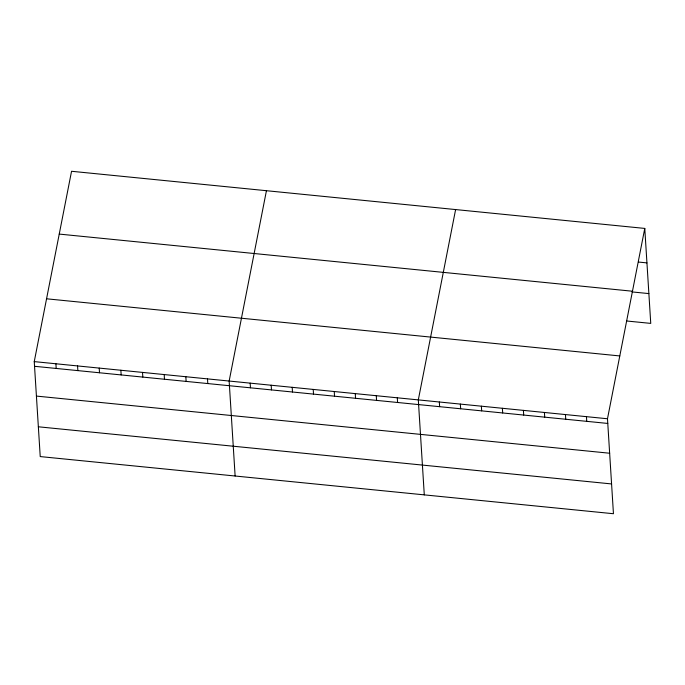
<?xml version="1.0" encoding="UTF-8"?>
<svg xmlns="http://www.w3.org/2000/svg" width="685" height="685" viewBox="0 0 685 685"><rect width="100%" height="100%" fill="white"/><g stroke="black" fill="none" stroke-linecap="round" stroke-linejoin="round"><path stroke-width="1.03" d="M644.773 228.422L607.484 418.758L613.452 513.724L40.227 456.578L34.25 361.611L71.548 171.276L644.773 228.422L650.75 323.388L626.578 320.982M266.439 190.704L229.15 381.04L235.126 476.015M455.611 209.559L418.312 399.894L424.289 494.87M638.54 262.055L646.948 262.894M59.235 234.082L632.469 291.228M632.058 291.921L648.875 293.591M46.554 298.797L619.788 355.943M34.25 361.611L607.484 418.758M34.541 366.295L607.775 423.441M36.416 396.084L609.65 453.23M38.351 426.789L611.577 483.935M586.463 416.66L586.754 421.343M565.442 414.562L565.741 419.246M544.421 412.473L544.721 417.148M523.409 410.375L523.7 415.059M502.388 408.277L502.679 412.961M481.367 406.188L481.666 410.863M460.354 404.09L460.645 408.774M439.333 401.992L439.624 406.676M397.291 397.805L397.591 402.48M376.279 395.707L376.57 400.391M355.258 393.61L355.549 398.293M334.237 391.52L334.537 396.195M313.225 389.423L313.516 394.106M292.204 387.325L292.495 392.008M271.183 385.227L271.483 389.911M250.171 383.138L250.462 387.813M207.495 378.882L207.786 383.566M185.84 376.724L186.132 381.399M164.186 374.567L164.477 379.242M142.523 372.409L142.822 377.084M120.868 370.242L121.168 374.926M99.214 368.085L99.513 372.768M77.559 365.927L77.859 370.611M55.905 363.769L56.196 368.453"/></g></svg>
